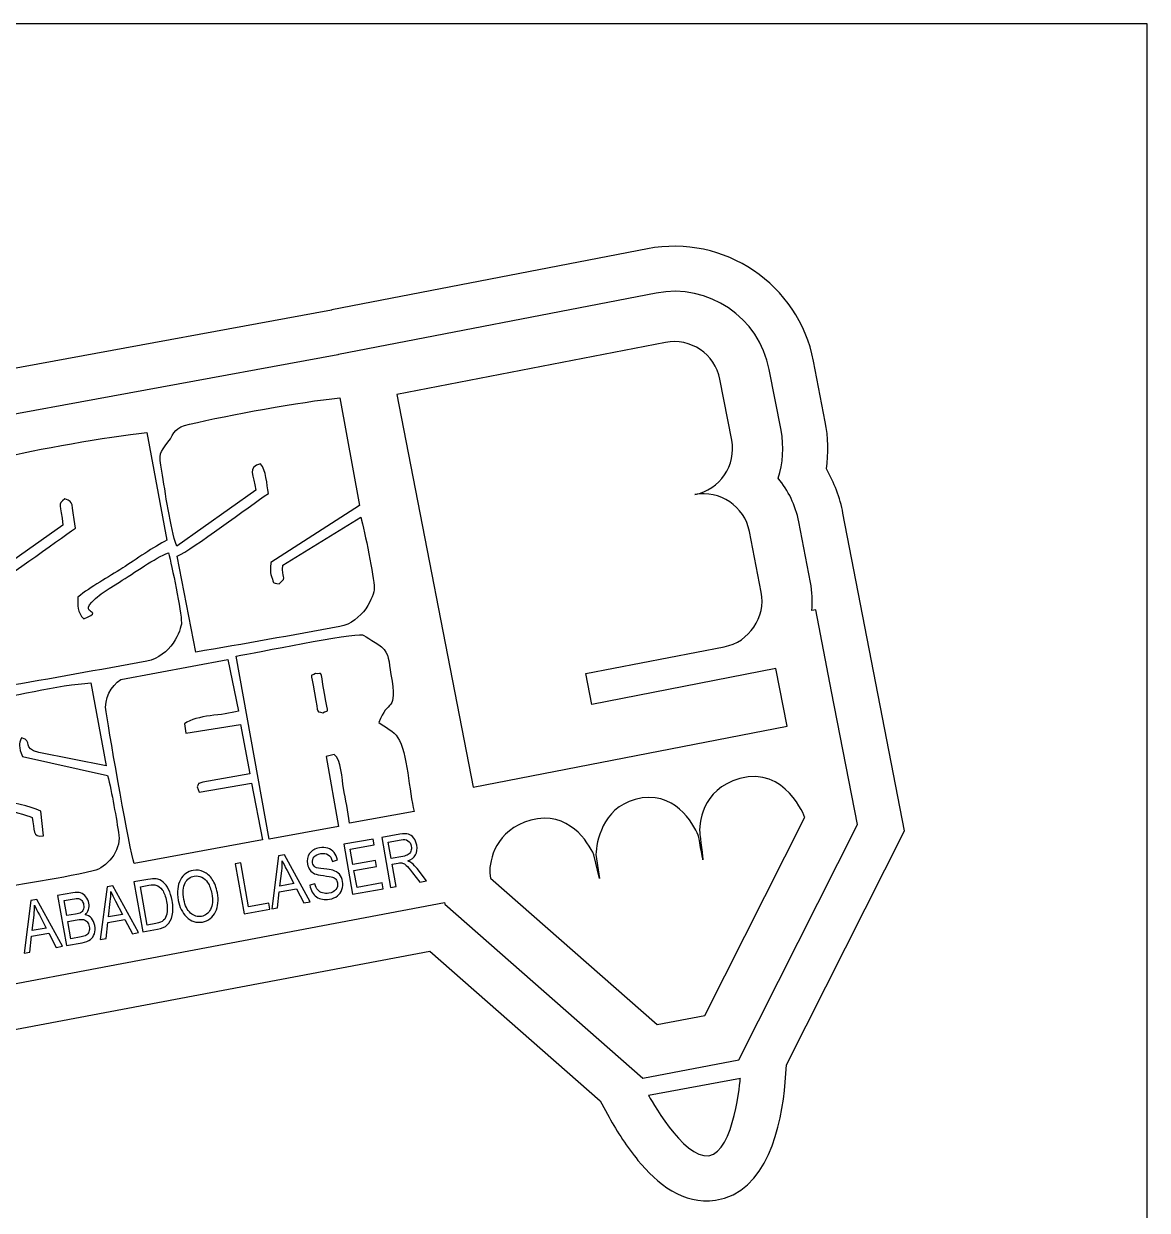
# Model space of a CAD drawing. Header units: centimetres. Extents: x -25 to 25, y -32.5 to 32.5.
# Drawn here: x 19.91 to 25, y 27.13 to 32.5 of the extents above; entities that cross this region are included whole.
import ezdxf

# ---------------------------------------------------------------- set-up
doc = ezdxf.new("R2010")
doc.units = ezdxf.units.CM
doc.header["$MEASUREMENT"] = 0
doc.layers.add('Capa 1', color=7, linetype='Continuous')

msp = doc.modelspace()

# ---------------------------------------------------------------- linework, layer by layer
at = {"layer": 'Capa 1', "color": 254}
msp.add_lwpolyline([(-25, -32.5), (25, -32.5), (25, 32.5), (-25, 32.5), (-25, -32.5)], close=True, dxfattribs=at)
at = {"layer": 'Capa 1', "color": 91}
msp.add_open_spline([(23.3666, 27.78563), (23.3666, 27.78563), (23.36028, 27.70825), (23.36028, 27.70825), (23.36028, 27.70825), (23.34414, 27.51054), (23.27817, 27.20733), (23.04373, 27.17285), (23.04373, 27.17285), (22.89892, 27.15155), (22.77905, 27.24883), (22.69339, 27.35357), (22.69339, 27.35357), (22.64534, 27.41232), (22.59877, 27.48215), (22.56238, 27.54914), (22.56238, 27.54914), (22.56238, 27.54914), (22.52253, 27.62245), (22.52253, 27.62245), (22.52253, 27.62245), (22.52253, 27.62245), (21.75055, 28.30142), (21.75055, 28.30142), (21.75055, 28.30142), (21.75055, 28.30142), (18.23803, 27.63774), (18.23803, 27.63774), (18.23803, 27.63774), (18.23803, 27.63774), (18.18623, 27.65603), (18.18623, 27.65603), (18.18623, 27.65603), (18.17405, 27.66033), (18.16205, 27.66515), (18.15028, 27.67047), (18.15028, 27.67047), (18.0798, 27.70233), (18.01987, 27.75123), (17.97266, 27.81226), (17.97266, 27.81226), (17.97266, 27.81226), (17.94266, 27.85104), (17.94266, 27.85104), (17.94266, 27.85104), (17.94266, 27.85104), (17.44328, 30.49425), (17.44328, 30.49425), (17.44328, 30.49425), (17.44328, 30.49425), (18.59508, 30.70585), (18.59508, 30.70585), (18.59508, 30.70585), (18.59508, 30.70585), (18.62046, 30.70035), (18.62046, 30.70035), (18.62046, 30.70035), (18.62046, 30.70035), (18.64348, 30.71474), (18.64348, 30.71474), (18.64348, 30.71474), (18.64348, 30.71474), (21.30492, 31.20368), (21.30492, 31.20368), (21.30492, 31.20368), (21.30492, 31.20368), (21.30744, 31.20393), (21.30744, 31.20393), (21.30744, 31.20393), (21.30744, 31.20393), (22.73622, 31.48072), (22.73622, 31.48072), (22.73622, 31.48072), (23.0834, 31.54797), (23.42105, 31.3199), (23.48831, 30.97273), (23.48831, 30.97273), (23.48831, 30.97273), (23.54155, 30.69795), (23.54155, 30.69795), (23.54155, 30.69795), (23.55526, 30.6272), (23.55692, 30.55492), (23.54664, 30.48412), (23.54664, 30.48412), (23.58262, 30.42228), (23.60805, 30.35468), (23.62179, 30.2838), (23.62179, 30.2838), (23.62179, 30.2838), (23.90047, 28.84528), (23.90047, 28.84528), (23.90047, 28.84528), (23.90047, 28.84528), (23.3666, 27.78563), (23.3666, 27.78563)], degree=3, knots=[0, 0, 0, 0, 0.04, 0.04, 0.04, 0.04, 0.08, 0.08, 0.08, 0.08, 0.12, 0.12, 0.12, 0.12, 0.16, 0.16, 0.16, 0.16, 0.2, 0.2, 0.2, 0.2, 0.24, 0.24, 0.24, 0.24, 0.28, 0.28, 0.28, 0.28, 0.32, 0.32, 0.32, 0.32, 0.36, 0.36, 0.36, 0.36, 0.4, 0.4, 0.4, 0.4, 0.44, 0.44, 0.44, 0.44, 0.48, 0.48, 0.48, 0.48, 0.52, 0.52, 0.52, 0.52, 0.56, 0.56, 0.56, 0.56, 0.6, 0.6, 0.6, 0.6, 0.64, 0.64, 0.64, 0.64, 0.68, 0.68, 0.68, 0.68, 0.72, 0.72, 0.72, 0.72, 0.76, 0.76, 0.76, 0.76, 0.8, 0.8, 0.8, 0.8, 0.84, 0.84, 0.84, 0.84, 0.88, 0.88, 0.88, 0.88, 0.92, 0.92, 0.92, 0.92, 1, 1, 1, 1], dxfattribs=at)
at = {"layer": 'Capa 1', "color": 108}
for points, knots in [([(21.81724, 28.52165), (21.81724, 28.52165), (18.25415, 27.84841), (18.25415, 27.84841), (18.25415, 27.84841), (18.24746, 27.85077), (18.24085, 27.85342), (18.23431, 27.85638), (18.23431, 27.85638), (18.19402, 27.87459), (18.16066, 27.90268), (18.13403, 27.93709), (18.13403, 27.93709), (18.13403, 27.93709), (17.68182, 30.33064), (17.68182, 30.33064), (17.68182, 30.33064), (17.68182, 30.33064), (18.59177, 30.49781), (18.59177, 30.49781), (18.59177, 30.49781), (18.61552, 30.49267), (18.63911, 30.48331), (18.66201, 30.47151), (18.66201, 30.47151), (18.67881, 30.49058), (18.69732, 30.50781), (18.71861, 30.52111), (18.71861, 30.52111), (18.71861, 30.52111), (21.33327, 31.00146), (21.33327, 31.00146), (21.33327, 31.00146), (21.33327, 31.00146), (21.33678, 31.0018), (21.33678, 31.0018), (21.33678, 31.0018), (21.33678, 31.0018), (22.77502, 31.28042), (22.77502, 31.28042), (22.77502, 31.28042), (23.01181, 31.32629), (23.24216, 31.17072), (23.28802, 30.93392), (23.28802, 30.93392), (23.28802, 30.93392), (23.34126, 30.65915), (23.34126, 30.65915), (23.34126, 30.65915), (23.35579, 30.58414), (23.35011, 30.50979), (23.32804, 30.44174), (23.32804, 30.44174), (23.37393, 30.38685), (23.40696, 30.32), (23.42149, 30.24499), (23.42149, 30.24499), (23.42149, 30.24499), (23.47473, 29.97021), (23.47473, 29.97021), (23.47473, 29.97021), (23.48304, 29.92729), (23.48473, 29.88458), (23.48053, 29.84314), (23.48053, 29.84314), (23.48053, 29.84314), (23.49866, 29.84665), (23.49866, 29.84665), (23.49866, 29.84665), (23.49866, 29.84665), (23.57036, 29.47657), (23.57036, 29.47657), (23.57036, 29.47657), (23.57036, 29.47657), (23.68693, 28.87487), (23.68693, 28.87487), (23.68693, 28.87487), (23.68693, 28.87487), (23.15005, 27.80926), (23.15005, 27.80926), (23.15005, 27.80926), (23.15005, 27.80926), (22.7149, 27.72496), (22.7149, 27.72496), (22.7149, 27.72496), (22.7149, 27.72496), (21.81892, 28.51299), (21.81892, 28.51299), (21.81892, 28.51299), (21.81892, 28.51299), (21.81724, 28.52165), (21.81724, 28.52165)], [0, 0, 0, 0, 0.0416667, 0.0416667, 0.0416667, 0.0416667, 0.0833333, 0.0833333, 0.0833333, 0.0833333, 0.125, 0.125, 0.125, 0.125, 0.1666667, 0.1666667, 0.1666667, 0.1666667, 0.2083333, 0.2083333, 0.2083333, 0.2083333, 0.25, 0.25, 0.25, 0.25, 0.2916667, 0.2916667, 0.2916667, 0.2916667, 0.3333333, 0.3333333, 0.3333333, 0.3333333, 0.375, 0.375, 0.375, 0.375, 0.4166667, 0.4166667, 0.4166667, 0.4166667, 0.4583333, 0.4583333, 0.4583333, 0.4583333, 0.5, 0.5, 0.5, 0.5, 0.5416667, 0.5416667, 0.5416667, 0.5416667, 0.5833333, 0.5833333, 0.5833333, 0.5833333, 0.625, 0.625, 0.625, 0.625, 0.6666667, 0.6666667, 0.6666667, 0.6666667, 0.7083333, 0.7083333, 0.7083333, 0.7083333, 0.75, 0.75, 0.75, 0.75, 0.7916667, 0.7916667, 0.7916667, 0.7916667, 0.8333333, 0.8333333, 0.8333333, 0.8333333, 0.875, 0.875, 0.875, 0.875, 0.9166667, 0.9166667, 0.9166667, 0.9166667, 1, 1, 1, 1]), ([(21.60177, 30.82141), (21.60177, 30.82141), (22.81735, 31.0569), (22.81735, 31.0569), (22.81735, 31.0569), (22.93125, 31.07896), (23.04249, 31.00383), (23.06455, 30.88994), (23.06455, 30.88994), (23.06455, 30.88994), (23.11778, 30.61516), (23.11778, 30.61516), (23.11778, 30.61516), (23.13984, 30.50126), (23.06471, 30.39003), (22.95082, 30.36796), (22.95082, 30.36796), (23.06471, 30.39003), (23.17595, 30.3149), (23.19801, 30.201), (23.19801, 30.201), (23.19801, 30.201), (23.25125, 29.92622), (23.25125, 29.92622), (23.25125, 29.92622), (23.27331, 29.81233), (23.19818, 29.70109), (23.08429, 29.67903), (23.08429, 29.67903), (23.08429, 29.67903), (22.45675, 29.55746), (22.45675, 29.55746), (22.45675, 29.55746), (22.45675, 29.55746), (22.48371, 29.4183), (22.48371, 29.4183), (22.48371, 29.4183), (22.48371, 29.4183), (23.31832, 29.57999), (23.31832, 29.57999), (23.31832, 29.57999), (23.31832, 29.57999), (23.36893, 29.31875), (23.36893, 29.31875), (23.36893, 29.31875), (23.36893, 29.31875), (21.94627, 29.04314), (21.94627, 29.04314), (21.94627, 29.04314), (21.94627, 29.04314), (21.60177, 30.82141), (21.60177, 30.82141)], [0, 0, 0, 0, 0.0714286, 0.0714286, 0.0714286, 0.0714286, 0.1428571, 0.1428571, 0.1428571, 0.1428571, 0.2142857, 0.2142857, 0.2142857, 0.2142857, 0.2857143, 0.2857143, 0.2857143, 0.2857143, 0.3571429, 0.3571429, 0.3571429, 0.3571429, 0.4285714, 0.4285714, 0.4285714, 0.4285714, 0.5, 0.5, 0.5, 0.5, 0.5714286, 0.5714286, 0.5714286, 0.5714286, 0.6428571, 0.6428571, 0.6428571, 0.6428571, 0.7142857, 0.7142857, 0.7142857, 0.7142857, 0.7857143, 0.7857143, 0.7857143, 0.7857143, 0.8571429, 0.8571429, 0.8571429, 0.8571429, 1, 1, 1, 1]), ([(20.96298, 30.38781), (20.95339, 30.45463), (20.92195, 30.49453), (20.98388, 30.5075), (20.98388, 30.5075), (21.01021, 30.4796), (21.01149, 30.41376), (21.01916, 30.37258), (21.01916, 30.37258), (20.93213, 30.31551), (20.67744, 30.12169), (20.60576, 30.08865), (20.60576, 30.08865), (20.60576, 30.08865), (20.69002, 29.65466), (20.69002, 29.65466), (20.69002, 29.65466), (20.90707, 29.69155), (21.1259, 29.73078), (21.34244, 29.77049), (21.34244, 29.77049), (21.44736, 29.78973), (21.49888, 29.90906), (21.49856, 29.94447), (21.49856, 29.94447), (21.49808, 29.99689), (21.45528, 30.20104), (21.43801, 30.26522), (21.43801, 30.26522), (21.43801, 30.26522), (21.08514, 30.04853), (21.08514, 30.04853), (21.08514, 30.04853), (21.07512, 29.98639), (21.10939, 30.00095), (21.06883, 29.96371), (21.06883, 29.96371), (21.03275, 29.97189), (21.0476, 29.95931), (21.03357, 29.99784), (21.03357, 29.99784), (21.02548, 30.02006), (21.02928, 30.04018), (21.03009, 30.06057), (21.03009, 30.06057), (21.03009, 30.06057), (21.43234, 30.31887), (21.43234, 30.31887), (21.43234, 30.31887), (21.43234, 30.31887), (21.34264, 30.80568), (21.34264, 30.80568), (21.34264, 30.80568), (21.16355, 30.78833), (20.84104, 30.72824), (20.66252, 30.68724), (20.66252, 30.68724), (20.59282, 30.67123), (20.59786, 30.65166), (20.56423, 30.60472), (20.56423, 30.60472), (20.5279, 30.554), (20.52113, 30.5587), (20.53635, 30.47384), (20.53635, 30.47384), (20.55292, 30.38141), (20.57381, 30.21826), (20.60418, 30.13427), (20.60418, 30.13427), (20.60418, 30.13427), (20.96298, 30.38781), (20.96298, 30.38781)], [0, 0, 0, 0, 0.0526316, 0.0526316, 0.0526316, 0.0526316, 0.1052632, 0.1052632, 0.1052632, 0.1052632, 0.1578947, 0.1578947, 0.1578947, 0.1578947, 0.2105263, 0.2105263, 0.2105263, 0.2105263, 0.2631579, 0.2631579, 0.2631579, 0.2631579, 0.3157895, 0.3157895, 0.3157895, 0.3157895, 0.3684211, 0.3684211, 0.3684211, 0.3684211, 0.4210526, 0.4210526, 0.4210526, 0.4210526, 0.4736842, 0.4736842, 0.4736842, 0.4736842, 0.5263158, 0.5263158, 0.5263158, 0.5263158, 0.5789474, 0.5789474, 0.5789474, 0.5789474, 0.6315789, 0.6315789, 0.6315789, 0.6315789, 0.6842105, 0.6842105, 0.6842105, 0.6842105, 0.7368421, 0.7368421, 0.7368421, 0.7368421, 0.7894737, 0.7894737, 0.7894737, 0.7894737, 0.8421053, 0.8421053, 0.8421053, 0.8421053, 0.8947368, 0.8947368, 0.8947368, 0.8947368, 1, 1, 1, 1]), ([(20.08822, 30.22993), (20.07974, 30.32669), (20.06114, 30.32215), (20.09806, 30.34831), (20.09806, 30.34831), (20.14204, 30.33081), (20.12324, 30.33754), (20.14595, 30.21567), (20.14595, 30.21567), (20.05834, 30.1588), (19.80667, 29.96763), (19.7328, 29.93163), (19.7328, 29.93163), (19.7328, 29.93163), (19.81661, 29.4983), (19.81661, 29.4983), (19.81661, 29.4983), (20.03307, 29.53361), (20.25275, 29.5744), (20.46867, 29.61388), (20.46867, 29.61388), (20.57712, 29.6337), (20.62583, 29.75441), (20.6256, 29.78791), (20.6256, 29.78791), (20.62525, 29.8383), (20.58188, 30.04729), (20.5676, 30.10406), (20.5676, 30.10406), (20.50383, 30.08171), (20.41235, 30.01312), (20.34479, 29.97194), (20.34479, 29.97194), (20.06369, 29.80059), (20.31332, 29.86162), (20.18297, 29.80472), (20.18297, 29.80472), (20.15333, 29.83491), (20.15545, 29.86658), (20.15679, 29.90403), (20.15679, 29.90403), (20.21545, 29.95123), (20.29398, 29.99329), (20.35946, 30.03581), (20.35946, 30.03581), (20.41783, 30.07372), (20.50142, 30.13184), (20.55959, 30.16175), (20.55959, 30.16175), (20.55959, 30.16175), (20.46926, 30.64948), (20.46926, 30.64948), (20.46926, 30.64948), (20.28352, 30.62922), (19.97201, 30.57316), (19.78877, 30.53061), (19.78877, 30.53061), (19.71989, 30.51462), (19.72429, 30.49421), (19.69099, 30.44774), (19.69099, 30.44774), (19.6547, 30.39712), (19.64807, 30.40194), (19.66327, 30.31735), (19.66327, 30.31735), (19.6802, 30.22311), (19.70037, 30.06456), (19.731, 29.97775), (19.731, 29.97775), (19.731, 29.97775), (20.08822, 30.22993), (20.08822, 30.22993)], [0, 0, 0, 0, 0.0526316, 0.0526316, 0.0526316, 0.0526316, 0.1052632, 0.1052632, 0.1052632, 0.1052632, 0.1578947, 0.1578947, 0.1578947, 0.1578947, 0.2105263, 0.2105263, 0.2105263, 0.2105263, 0.2631579, 0.2631579, 0.2631579, 0.2631579, 0.3157895, 0.3157895, 0.3157895, 0.3157895, 0.3684211, 0.3684211, 0.3684211, 0.3684211, 0.4210526, 0.4210526, 0.4210526, 0.4210526, 0.4736842, 0.4736842, 0.4736842, 0.4736842, 0.5263158, 0.5263158, 0.5263158, 0.5263158, 0.5789474, 0.5789474, 0.5789474, 0.5789474, 0.6315789, 0.6315789, 0.6315789, 0.6315789, 0.6842105, 0.6842105, 0.6842105, 0.6842105, 0.7368421, 0.7368421, 0.7368421, 0.7368421, 0.7894737, 0.7894737, 0.7894737, 0.7894737, 0.8421053, 0.8421053, 0.8421053, 0.8421053, 0.8947368, 0.8947368, 0.8947368, 0.8947368, 1, 1, 1, 1]), ([(21.31668, 29.19086), (21.3497, 29.17283), (21.35285, 29.07558), (21.35939, 29.03906), (21.35939, 29.03906), (21.36881, 28.98649), (21.38031, 28.93383), (21.38601, 28.88079), (21.38601, 28.88079), (21.38601, 28.88079), (21.6798, 28.93346), (21.6798, 28.93346), (21.6798, 28.93346), (21.65677, 29.01962), (21.64866, 29.20301), (21.60594, 29.2673), (21.60594, 29.2673), (21.58797, 29.29853), (21.54716, 29.31359), (21.51886, 29.33636), (21.51886, 29.33636), (21.55871, 29.44448), (21.60612, 29.37754), (21.57438, 29.55301), (21.57438, 29.55301), (21.56361, 29.61248), (21.56803, 29.6491), (21.53119, 29.67865), (21.53119, 29.67865), (21.52095, 29.68688), (21.45559, 29.73017), (21.4452, 29.73247), (21.4452, 29.73247), (21.40107, 29.74223), (20.96045, 29.65134), (20.87407, 29.63686), (20.87407, 29.63686), (20.87407, 29.63686), (21.02213, 28.80717), (21.02213, 28.80717), (21.02213, 28.80717), (21.02213, 28.80717), (21.3368, 28.86581), (21.3368, 28.86581), (21.3368, 28.86581), (21.3368, 28.86581), (21.28137, 29.18214), (21.28137, 29.18214), (21.28137, 29.18214), (21.28137, 29.18214), (21.31668, 29.19086), (21.31668, 29.19086)], [0, 0, 0, 0, 0.0714286, 0.0714286, 0.0714286, 0.0714286, 0.1428571, 0.1428571, 0.1428571, 0.1428571, 0.2142857, 0.2142857, 0.2142857, 0.2142857, 0.2857143, 0.2857143, 0.2857143, 0.2857143, 0.3571429, 0.3571429, 0.3571429, 0.3571429, 0.4285714, 0.4285714, 0.4285714, 0.4285714, 0.5, 0.5, 0.5, 0.5, 0.5714286, 0.5714286, 0.5714286, 0.5714286, 0.6428571, 0.6428571, 0.6428571, 0.6428571, 0.7142857, 0.7142857, 0.7142857, 0.7142857, 0.7857143, 0.7857143, 0.7857143, 0.7857143, 0.8571429, 0.8571429, 0.8571429, 0.8571429, 1, 1, 1, 1]), ([(20.69617, 29.04449), (20.70788, 29.06576), (20.69548, 29.0559), (20.72183, 29.06615), (20.72183, 29.06615), (20.72183, 29.06615), (20.93531, 29.10397), (20.93531, 29.10397), (20.93531, 29.10397), (20.93531, 29.10397), (20.89273, 29.32726), (20.89273, 29.32726), (20.89273, 29.32726), (20.89273, 29.32726), (20.64566, 29.28846), (20.64566, 29.28846), (20.64566, 29.28846), (20.64566, 29.28846), (20.6392, 29.32954), (20.6392, 29.32954), (20.6392, 29.32954), (20.69663, 29.37334), (20.81118, 29.36483), (20.88387, 29.38793), (20.88387, 29.38793), (20.88387, 29.38793), (20.83639, 29.62155), (20.83639, 29.62155), (20.83639, 29.62155), (20.83639, 29.62155), (20.35161, 29.53028), (20.35161, 29.53028), (20.35161, 29.53028), (20.30536, 29.50339), (20.27448, 29.44157), (20.28399, 29.38458), (20.28399, 29.38458), (20.30528, 29.25692), (20.38956, 28.75951), (20.41135, 28.69793), (20.41135, 28.69793), (20.41135, 28.69793), (20.9924, 28.80424), (20.9924, 28.80424), (20.9924, 28.80424), (20.9924, 28.80424), (20.94248, 29.06198), (20.94248, 29.06198), (20.94248, 29.06198), (20.94248, 29.06198), (20.70544, 29.02093), (20.70544, 29.02093), (20.70544, 29.02093), (20.70544, 29.02093), (20.69617, 29.04449), (20.69617, 29.04449)], [0, 0, 0, 0, 0.0666667, 0.0666667, 0.0666667, 0.0666667, 0.1333333, 0.1333333, 0.1333333, 0.1333333, 0.2, 0.2, 0.2, 0.2, 0.2666667, 0.2666667, 0.2666667, 0.2666667, 0.3333333, 0.3333333, 0.3333333, 0.3333333, 0.4, 0.4, 0.4, 0.4, 0.4666667, 0.4666667, 0.4666667, 0.4666667, 0.5333333, 0.5333333, 0.5333333, 0.5333333, 0.6, 0.6, 0.6, 0.6, 0.6666667, 0.6666667, 0.6666667, 0.6666667, 0.7333333, 0.7333333, 0.7333333, 0.7333333, 0.8, 0.8, 0.8, 0.8, 0.8666667, 0.8666667, 0.8666667, 0.8666667, 1, 1, 1, 1]), ([(21.26525, 29.38022), (21.23576, 29.39149), (21.24815, 29.36076), (21.228, 29.47029), (21.228, 29.47029), (21.20765, 29.58091), (21.21041, 29.53894), (21.23338, 29.55802), (21.23338, 29.55802), (21.26721, 29.54874), (21.25047, 29.59357), (21.27358, 29.46807), (21.27358, 29.46807), (21.2941, 29.35658), (21.28991, 29.3985), (21.26525, 29.38022)], [0, 0, 0, 0, 0.2, 0.2, 0.2, 0.2, 0.4, 0.4, 0.4, 0.4, 0.6, 0.6, 0.6, 0.6, 1, 1, 1, 1]), ([(19.90497, 29.18145), (19.88981, 29.22697), (19.88599, 29.23748), (19.90058, 29.26689), (19.90058, 29.26689), (19.95789, 29.25273), (19.89943, 29.21917), (19.98007, 29.20065), (19.98007, 29.20065), (19.98007, 29.20065), (20.28449, 29.14045), (20.28449, 29.14045), (20.28449, 29.14045), (20.28449, 29.14045), (20.21568, 29.51539), (20.21568, 29.51539), (20.21568, 29.51539), (20.07079, 29.50719), (19.84861, 29.45111), (19.69616, 29.42566), (19.69616, 29.42566), (19.63624, 29.41566), (19.62416, 29.41786), (19.59649, 29.37907), (19.59649, 29.37907), (19.58447, 29.36221), (19.549, 29.31617), (19.54578, 29.29966), (19.54578, 29.29966), (19.53895, 29.26457), (19.57685, 29.08278), (19.59029, 29.04235), (19.59029, 29.04235), (19.68941, 28.99387), (19.88274, 28.98219), (19.98887, 28.93482), (19.98887, 28.93482), (19.98887, 28.93482), (20.00085, 28.82282), (20.00085, 28.82282), (20.00085, 28.82282), (19.94744, 28.81275), (19.96242, 28.84989), (19.94929, 28.90593), (19.94929, 28.90593), (19.90977, 28.92456), (19.63913, 28.9946), (19.59439, 28.99743), (19.59439, 28.99743), (19.59439, 28.99743), (19.67156, 28.56526), (19.67156, 28.56526), (19.67156, 28.56526), (19.84821, 28.59723), (20.05533, 28.62368), (20.22647, 28.66403), (20.22647, 28.66403), (20.28708, 28.67832), (20.35169, 28.75588), (20.34198, 28.82481), (20.34198, 28.82481), (20.33119, 28.90147), (20.31045, 29.02092), (20.29118, 29.09591), (20.29118, 29.09591), (20.29118, 29.09591), (19.90497, 29.18145), (19.90497, 29.18145)], [0, 0, 0, 0, 0.0555556, 0.0555556, 0.0555556, 0.0555556, 0.1111111, 0.1111111, 0.1111111, 0.1111111, 0.1666667, 0.1666667, 0.1666667, 0.1666667, 0.2222222, 0.2222222, 0.2222222, 0.2222222, 0.2777778, 0.2777778, 0.2777778, 0.2777778, 0.3333333, 0.3333333, 0.3333333, 0.3333333, 0.3888889, 0.3888889, 0.3888889, 0.3888889, 0.4444444, 0.4444444, 0.4444444, 0.4444444, 0.5, 0.5, 0.5, 0.5, 0.5555556, 0.5555556, 0.5555556, 0.5555556, 0.6111111, 0.6111111, 0.6111111, 0.6111111, 0.6666667, 0.6666667, 0.6666667, 0.6666667, 0.7222222, 0.7222222, 0.7222222, 0.7222222, 0.7777778, 0.7777778, 0.7777778, 0.7777778, 0.8333333, 0.8333333, 0.8333333, 0.8333333, 0.8888889, 0.8888889, 0.8888889, 0.8888889, 1, 1, 1, 1]), ([(22.02171, 28.65374), (22.02171, 28.65374), (22.02172, 28.65375), (22.02172, 28.65375), (22.02172, 28.65375), (22.02036, 28.71395), (22.04878, 28.84937), (22.20742, 28.89345), (22.20742, 28.89345), (22.37929, 28.94122), (22.46788, 28.79176), (22.4938, 28.7375), (22.4938, 28.7375), (22.4938, 28.7375), (22.51927, 28.62896), (22.51927, 28.62896), (22.51927, 28.62896), (22.51927, 28.62896), (22.50273, 28.73908), (22.50273, 28.73908), (22.50273, 28.73908), (22.50611, 28.79426), (22.52851, 28.94476), (22.68074, 28.98761), (22.68074, 28.98761), (22.85733, 29.03732), (22.94409, 28.8748), (22.96663, 28.82607), (22.96663, 28.82607), (22.96661, 28.82616), (22.98706, 28.71585), (22.98776, 28.71386), (22.98776, 28.71386), (22.9878, 28.71376), (22.97384, 28.82672), (22.97383, 28.82681), (22.97383, 28.82681), (22.96706, 28.87508), (22.98001, 29.0334), (23.15407, 29.08177), (23.15407, 29.08177), (23.36278, 29.13977), (23.44871, 28.90691), (23.44871, 28.90691), (23.44871, 28.90691), (23.44871, 28.90691), (22.99679, 28.00989), (22.99679, 28.00989), (22.99679, 28.00989), (22.99679, 28.00989), (22.78027, 27.96795), (22.78027, 27.96795), (22.78027, 27.96795), (22.78027, 27.96795), (22.02605, 28.6313), (22.02605, 28.6313), (22.02605, 28.6313), (22.02605, 28.6313), (22.02171, 28.65374), (22.02171, 28.65374)], [0, 0, 0, 0, 0.0625, 0.0625, 0.0625, 0.0625, 0.125, 0.125, 0.125, 0.125, 0.1875, 0.1875, 0.1875, 0.1875, 0.25, 0.25, 0.25, 0.25, 0.3125, 0.3125, 0.3125, 0.3125, 0.375, 0.375, 0.375, 0.375, 0.4375, 0.4375, 0.4375, 0.4375, 0.5, 0.5, 0.5, 0.5, 0.5625, 0.5625, 0.5625, 0.5625, 0.625, 0.625, 0.625, 0.625, 0.6875, 0.6875, 0.6875, 0.6875, 0.75, 0.75, 0.75, 0.75, 0.8125, 0.8125, 0.8125, 0.8125, 0.875, 0.875, 0.875, 0.875, 1, 1, 1, 1]), ([(21.40098, 28.55844), (21.40098, 28.55844), (21.36047, 28.78445), (21.36047, 28.78445), (21.36047, 28.78445), (21.36047, 28.78445), (21.49431, 28.80844), (21.49431, 28.80844), (21.49431, 28.80844), (21.49431, 28.80844), (21.49907, 28.78192), (21.49907, 28.78192), (21.49907, 28.78192), (21.49907, 28.78192), (21.38985, 28.76235), (21.38985, 28.76235), (21.38985, 28.76235), (21.38985, 28.76235), (21.40229, 28.6929), (21.40229, 28.6929), (21.40229, 28.6929), (21.40229, 28.6929), (21.50488, 28.71129), (21.50488, 28.71129), (21.50488, 28.71129), (21.50488, 28.71129), (21.50963, 28.68477), (21.50963, 28.68477), (21.50963, 28.68477), (21.50963, 28.68477), (21.40704, 28.66638), (21.40704, 28.66638), (21.40704, 28.66638), (21.40704, 28.66638), (21.42086, 28.58936), (21.42086, 28.58936), (21.42086, 28.58936), (21.42086, 28.58936), (21.53449, 28.60973), (21.53449, 28.60973), (21.53449, 28.60973), (21.53449, 28.60973), (21.53924, 28.58322), (21.53924, 28.58322), (21.53924, 28.58322), (21.53924, 28.58322), (21.40098, 28.55844), (21.40098, 28.55844)], [0, 0, 0, 0, 0.0769231, 0.0769231, 0.0769231, 0.0769231, 0.1538462, 0.1538462, 0.1538462, 0.1538462, 0.2307692, 0.2307692, 0.2307692, 0.2307692, 0.3076923, 0.3076923, 0.3076923, 0.3076923, 0.3846154, 0.3846154, 0.3846154, 0.3846154, 0.4615385, 0.4615385, 0.4615385, 0.4615385, 0.5384615, 0.5384615, 0.5384615, 0.5384615, 0.6153846, 0.6153846, 0.6153846, 0.6153846, 0.6923077, 0.6923077, 0.6923077, 0.6923077, 0.7692308, 0.7692308, 0.7692308, 0.7692308, 0.8461538, 0.8461538, 0.8461538, 0.8461538, 1, 1, 1, 1]), ([(21.57297, 28.58926), (21.57297, 28.58926), (21.53245, 28.81527), (21.53245, 28.81527), (21.53245, 28.81527), (21.53245, 28.81527), (21.61458, 28.82999), (21.61458, 28.82999), (21.61458, 28.82999), (21.63173, 28.83307), (21.64473, 28.83323), (21.65369, 28.83049), (21.65369, 28.83049), (21.6626, 28.82774), (21.67055, 28.82189), (21.67756, 28.81305), (21.67756, 28.81305), (21.68453, 28.80414), (21.6892, 28.7932), (21.69153, 28.78026), (21.69153, 28.78026), (21.69459, 28.76316), (21.69266, 28.74853), (21.68566, 28.73636), (21.68566, 28.73636), (21.67866, 28.72419), (21.66693, 28.71514), (21.6505, 28.70921), (21.6505, 28.70921), (21.65813, 28.70634), (21.66414, 28.70318), (21.66852, 28.69962), (21.66852, 28.69962), (21.67732, 28.69229), (21.68547, 28.68382), (21.69288, 28.67423), (21.69288, 28.67423), (21.69288, 28.67423), (21.73616, 28.61851), (21.73616, 28.61851), (21.73616, 28.61851), (21.73616, 28.61851), (21.70538, 28.613), (21.70538, 28.613), (21.70538, 28.613), (21.70538, 28.613), (21.67219, 28.65548), (21.67219, 28.65548), (21.67219, 28.65548), (21.65933, 28.67207), (21.64989, 28.6832), (21.64386, 28.68874), (21.64386, 28.68874), (21.63787, 28.69429), (21.63241, 28.69777), (21.62744, 28.69916), (21.62744, 28.69916), (21.62251, 28.70061), (21.61594, 28.70057), (21.60779, 28.69911), (21.60779, 28.69911), (21.60779, 28.69911), (21.5796, 28.69405), (21.5796, 28.69405), (21.5796, 28.69405), (21.5796, 28.69405), (21.59759, 28.59367), (21.59759, 28.59367), (21.59759, 28.59367), (21.59759, 28.59367), (21.57297, 28.58926), (21.57297, 28.58926)], [0, 0, 0, 0, 0.0526316, 0.0526316, 0.0526316, 0.0526316, 0.1052632, 0.1052632, 0.1052632, 0.1052632, 0.1578947, 0.1578947, 0.1578947, 0.1578947, 0.2105263, 0.2105263, 0.2105263, 0.2105263, 0.2631579, 0.2631579, 0.2631579, 0.2631579, 0.3157895, 0.3157895, 0.3157895, 0.3157895, 0.3684211, 0.3684211, 0.3684211, 0.3684211, 0.4210526, 0.4210526, 0.4210526, 0.4210526, 0.4736842, 0.4736842, 0.4736842, 0.4736842, 0.5263158, 0.5263158, 0.5263158, 0.5263158, 0.5789474, 0.5789474, 0.5789474, 0.5789474, 0.6315789, 0.6315789, 0.6315789, 0.6315789, 0.6842105, 0.6842105, 0.6842105, 0.6842105, 0.7368421, 0.7368421, 0.7368421, 0.7368421, 0.7894737, 0.7894737, 0.7894737, 0.7894737, 0.8421053, 0.8421053, 0.8421053, 0.8421053, 0.8947368, 0.8947368, 0.8947368, 0.8947368, 1, 1, 1, 1]), ([(21.57495, 28.71994), (21.57495, 28.71994), (21.62756, 28.72937), (21.62756, 28.72937), (21.62756, 28.72937), (21.63909, 28.73143), (21.64752, 28.73435), (21.65302, 28.73822), (21.65302, 28.73822), (21.65846, 28.74207), (21.66236, 28.74728), (21.66483, 28.75386), (21.66483, 28.75386), (21.66722, 28.76048), (21.66771, 28.76773), (21.66629, 28.77562), (21.66629, 28.77562), (21.66425, 28.78704), (21.65933, 28.79544), (21.65147, 28.80077), (21.65147, 28.80077), (21.64362, 28.80609), (21.63314, 28.80758), (21.61999, 28.80523), (21.61999, 28.80523), (21.61999, 28.80523), (21.56154, 28.79475), (21.56154, 28.79475), (21.56154, 28.79475), (21.56154, 28.79475), (21.57495, 28.71994), (21.57495, 28.71994)], [0, 0, 0, 0, 0.1111111, 0.1111111, 0.1111111, 0.1111111, 0.2222222, 0.2222222, 0.2222222, 0.2222222, 0.3333333, 0.3333333, 0.3333333, 0.3333333, 0.4444444, 0.4444444, 0.4444444, 0.4444444, 0.5555556, 0.5555556, 0.5555556, 0.5555556, 0.6666667, 0.6666667, 0.6666667, 0.6666667, 0.7777778, 0.7777778, 0.7777778, 0.7777778, 1, 1, 1, 1]), ([(21.20647, 28.59883), (21.20647, 28.59883), (21.22942, 28.60522), (21.22942, 28.60522), (21.22942, 28.60522), (21.23286, 28.59303), (21.23739, 28.58385), (21.243, 28.57768), (21.243, 28.57768), (21.24861, 28.57152), (21.25582, 28.56706), (21.26467, 28.5643), (21.26467, 28.5643), (21.27352, 28.56155), (21.28306, 28.56108), (21.29316, 28.56289), (21.29316, 28.56289), (21.30774, 28.5655), (21.3184, 28.57111), (21.32518, 28.57966), (21.32518, 28.57966), (21.33194, 28.58825), (21.33428, 28.59823), (21.33225, 28.60959), (21.33225, 28.60959), (21.33105, 28.61627), (21.32854, 28.6218), (21.3247, 28.62627), (21.3247, 28.62627), (21.32092, 28.6307), (21.31576, 28.63401), (21.30926, 28.63609), (21.30926, 28.63609), (21.30279, 28.63825), (21.2892, 28.64043), (21.26855, 28.64264), (21.26855, 28.64264), (21.25015, 28.64467), (21.23681, 28.64766), (21.22846, 28.65153), (21.22846, 28.65153), (21.2201, 28.65546), (21.21311, 28.66111), (21.20757, 28.66842), (21.20757, 28.66842), (21.20196, 28.67573), (21.19828, 28.68451), (21.19645, 28.69466), (21.19645, 28.69466), (21.19317, 28.71298), (21.19639, 28.72897), (21.20614, 28.74272), (21.20614, 28.74272), (21.21584, 28.75645), (21.23074, 28.7651), (21.25074, 28.76869), (21.25074, 28.76869), (21.26451, 28.77115), (21.27706, 28.77058), (21.28834, 28.76701), (21.28834, 28.76701), (21.29964, 28.76339), (21.30903, 28.75698), (21.31659, 28.74785), (21.31659, 28.74785), (21.32409, 28.73872), (21.32929, 28.72727), (21.33218, 28.71357), (21.33218, 28.71357), (21.33218, 28.71357), (21.30922, 28.70716), (21.30922, 28.70716), (21.30922, 28.70716), (21.30538, 28.72163), (21.29901, 28.73172), (21.29017, 28.73742), (21.29017, 28.73742), (21.28137, 28.74317), (21.27012, 28.7448), (21.25644, 28.74234), (21.25644, 28.74234), (21.24255, 28.73985), (21.23253, 28.73485), (21.22633, 28.72733), (21.22633, 28.72733), (21.22013, 28.71982), (21.21794, 28.71117), (21.21969, 28.70133), (21.21969, 28.70133), (21.22134, 28.69218), (21.22529, 28.68555), (21.23156, 28.68152), (21.23156, 28.68152), (21.23778, 28.67742), (21.25072, 28.67453), (21.27038, 28.67278), (21.27038, 28.67278), (21.28957, 28.67112), (21.30318, 28.66905), (21.31125, 28.66676), (21.31125, 28.66676), (21.32359, 28.66304), (21.33346, 28.65705), (21.34084, 28.64865), (21.34084, 28.64865), (21.34826, 28.64026), (21.3531, 28.62957), (21.35544, 28.61652), (21.35544, 28.61652), (21.35776, 28.60358), (21.35683, 28.59124), (21.35268, 28.57953), (21.35268, 28.57953), (21.34854, 28.56777), (21.34173, 28.55824), (21.33231, 28.5508), (21.33231, 28.5508), (21.32288, 28.5434), (21.31086, 28.53837), (21.29613, 28.53573), (21.29613, 28.53573), (21.27325, 28.53163), (21.25375, 28.53525), (21.23772, 28.5466), (21.23772, 28.5466), (21.22161, 28.55794), (21.21121, 28.57535), (21.20647, 28.59883)], [0, 0, 0, 0, 0.030303, 0.030303, 0.030303, 0.030303, 0.0606061, 0.0606061, 0.0606061, 0.0606061, 0.0909091, 0.0909091, 0.0909091, 0.0909091, 0.1212121, 0.1212121, 0.1212121, 0.1212121, 0.1515152, 0.1515152, 0.1515152, 0.1515152, 0.1818182, 0.1818182, 0.1818182, 0.1818182, 0.2121212, 0.2121212, 0.2121212, 0.2121212, 0.2424242, 0.2424242, 0.2424242, 0.2424242, 0.2727273, 0.2727273, 0.2727273, 0.2727273, 0.3030303, 0.3030303, 0.3030303, 0.3030303, 0.3333333, 0.3333333, 0.3333333, 0.3333333, 0.3636364, 0.3636364, 0.3636364, 0.3636364, 0.3939394, 0.3939394, 0.3939394, 0.3939394, 0.4242424, 0.4242424, 0.4242424, 0.4242424, 0.4545455, 0.4545455, 0.4545455, 0.4545455, 0.4848485, 0.4848485, 0.4848485, 0.4848485, 0.5151515, 0.5151515, 0.5151515, 0.5151515, 0.5454545, 0.5454545, 0.5454545, 0.5454545, 0.5757576, 0.5757576, 0.5757576, 0.5757576, 0.6060606, 0.6060606, 0.6060606, 0.6060606, 0.6363636, 0.6363636, 0.6363636, 0.6363636, 0.6666667, 0.6666667, 0.6666667, 0.6666667, 0.6969697, 0.6969697, 0.6969697, 0.6969697, 0.7272727, 0.7272727, 0.7272727, 0.7272727, 0.7575758, 0.7575758, 0.7575758, 0.7575758, 0.7878788, 0.7878788, 0.7878788, 0.7878788, 0.8181818, 0.8181818, 0.8181818, 0.8181818, 0.8484848, 0.8484848, 0.8484848, 0.8484848, 0.8787879, 0.8787879, 0.8787879, 0.8787879, 0.9090909, 0.9090909, 0.9090909, 0.9090909, 0.9393939, 0.9393939, 0.9393939, 0.9393939, 1, 1, 1, 1]), ([(20.90993, 28.47041), (20.90993, 28.47041), (20.86942, 28.69643), (20.86942, 28.69643), (20.86942, 28.69643), (20.86942, 28.69643), (20.89404, 28.70084), (20.89404, 28.70084), (20.89404, 28.70084), (20.89404, 28.70084), (20.9298, 28.50134), (20.9298, 28.50134), (20.9298, 28.50134), (20.9298, 28.50134), (21.02103, 28.5177), (21.02103, 28.5177), (21.02103, 28.5177), (21.02103, 28.5177), (21.02578, 28.49118), (21.02578, 28.49118), (21.02578, 28.49118), (21.02578, 28.49118), (20.90993, 28.47041), (20.90993, 28.47041)], [0, 0, 0, 0, 0.1428571, 0.1428571, 0.1428571, 0.1428571, 0.2857143, 0.2857143, 0.2857143, 0.2857143, 0.4285714, 0.4285714, 0.4285714, 0.4285714, 0.5714286, 0.5714286, 0.5714286, 0.5714286, 0.7142857, 0.7142857, 0.7142857, 0.7142857, 1, 1, 1, 1]), ([(21.03493, 28.49282), (21.03493, 28.49282), (21.06581, 28.73163), (21.06581, 28.73163), (21.06581, 28.73163), (21.06581, 28.73163), (21.09211, 28.73634), (21.09211, 28.73634), (21.09211, 28.73634), (21.09211, 28.73634), (21.20822, 28.52389), (21.20822, 28.52389), (21.20822, 28.52389), (21.20822, 28.52389), (21.18018, 28.51886), (21.18018, 28.51886), (21.18018, 28.51886), (21.18018, 28.51886), (21.1466, 28.58354), (21.1466, 28.58354), (21.1466, 28.58354), (21.1466, 28.58354), (21.06847, 28.56953), (21.06847, 28.56953), (21.06847, 28.56953), (21.06847, 28.56953), (21.06071, 28.49744), (21.06071, 28.49744), (21.06071, 28.49744), (21.06071, 28.49744), (21.03493, 28.49282), (21.03493, 28.49282)], [0, 0, 0, 0, 0.1111111, 0.1111111, 0.1111111, 0.1111111, 0.2222222, 0.2222222, 0.2222222, 0.2222222, 0.3333333, 0.3333333, 0.3333333, 0.3333333, 0.4444444, 0.4444444, 0.4444444, 0.4444444, 0.5555556, 0.5555556, 0.5555556, 0.5555556, 0.6666667, 0.6666667, 0.6666667, 0.6666667, 0.7777778, 0.7777778, 0.7777778, 0.7777778, 1, 1, 1, 1]), ([(21.07127, 28.59512), (21.07127, 28.59512), (21.13472, 28.60649), (21.13472, 28.60649), (21.13472, 28.60649), (21.13472, 28.60649), (21.10409, 28.66562), (21.10409, 28.66562), (21.10409, 28.66562), (21.09465, 28.68375), (21.08742, 28.69858), (21.08248, 28.71012), (21.08248, 28.71012), (21.08266, 28.69517), (21.08186, 28.68021), (21.08007, 28.66512), (21.08007, 28.66512), (21.08007, 28.66512), (21.07127, 28.59512), (21.07127, 28.59512)], [0, 0, 0, 0, 0.1666667, 0.1666667, 0.1666667, 0.1666667, 0.3333333, 0.3333333, 0.3333333, 0.3333333, 0.5, 0.5, 0.5, 0.5, 0.6666667, 0.6666667, 0.6666667, 0.6666667, 1, 1, 1, 1]), ([(20.61144, 28.53045), (20.60453, 28.56896), (20.6077, 28.60006), (20.621, 28.62377), (20.621, 28.62377), (20.63422, 28.64748), (20.65352, 28.66164), (20.67882, 28.66617), (20.67882, 28.66617), (20.69518, 28.6691), (20.7109, 28.66714), (20.72601, 28.66035), (20.72601, 28.66035), (20.74115, 28.65351), (20.75423, 28.642), (20.76528, 28.62579), (20.76528, 28.62579), (20.77627, 28.60963), (20.78398, 28.58934), (20.78833, 28.56504), (20.78833, 28.56504), (20.79433, 28.53158), (20.79158, 28.50296), (20.78016, 28.4792), (20.78016, 28.4792), (20.76754, 28.45298), (20.74768, 28.43743), (20.72054, 28.43256), (20.72054, 28.43256), (20.69318, 28.42766), (20.66906, 28.4356), (20.6481, 28.45645), (20.6481, 28.45645), (20.62914, 28.47531), (20.61691, 28.49995), (20.61144, 28.53045)], [0, 0, 0, 0, 0.1, 0.1, 0.1, 0.1, 0.2, 0.2, 0.2, 0.2, 0.3, 0.3, 0.3, 0.3, 0.4, 0.4, 0.4, 0.4, 0.5, 0.5, 0.5, 0.5, 0.6, 0.6, 0.6, 0.6, 0.7, 0.7, 0.7, 0.7, 0.8, 0.8, 0.8, 0.8, 1, 1, 1, 1]), ([(20.63676, 28.53461), (20.64175, 28.50673), (20.65177, 28.48627), (20.66684, 28.47311), (20.66684, 28.47311), (20.68186, 28.45994), (20.69822, 28.45495), (20.71579, 28.4581), (20.71579, 28.4581), (20.73379, 28.46132), (20.74749, 28.47176), (20.75692, 28.48947), (20.75692, 28.48947), (20.76634, 28.50718), (20.76836, 28.5311), (20.76296, 28.5612), (20.76296, 28.5612), (20.75948, 28.58061), (20.75321, 28.59741), (20.74421, 28.61159), (20.74421, 28.61159), (20.73727, 28.6224), (20.72832, 28.63052), (20.71734, 28.63577), (20.71734, 28.63577), (20.70634, 28.64108), (20.69509, 28.6427), (20.68356, 28.64063), (20.68356, 28.64063), (20.66504, 28.63731), (20.65116, 28.6269), (20.64193, 28.60933), (20.64193, 28.60933), (20.6327, 28.59177), (20.63097, 28.56686), (20.63676, 28.53461)], [0, 0, 0, 0, 0.1, 0.1, 0.1, 0.1, 0.2, 0.2, 0.2, 0.2, 0.3, 0.3, 0.3, 0.3, 0.4, 0.4, 0.4, 0.4, 0.5, 0.5, 0.5, 0.5, 0.6, 0.6, 0.6, 0.6, 0.7, 0.7, 0.7, 0.7, 0.8, 0.8, 0.8, 0.8, 1, 1, 1, 1]), ([(20.25816, 28.35359), (20.25816, 28.35359), (20.28903, 28.5924), (20.28903, 28.5924), (20.28903, 28.5924), (20.28903, 28.5924), (20.31534, 28.59711), (20.31534, 28.59711), (20.31534, 28.59711), (20.31534, 28.59711), (20.43145, 28.38465), (20.43145, 28.38465), (20.43145, 28.38465), (20.43145, 28.38465), (20.40341, 28.37963), (20.40341, 28.37963), (20.40341, 28.37963), (20.40341, 28.37963), (20.36983, 28.4443), (20.36983, 28.4443), (20.36983, 28.4443), (20.36983, 28.4443), (20.2917, 28.4303), (20.2917, 28.4303), (20.2917, 28.4303), (20.2917, 28.4303), (20.28393, 28.35821), (20.28393, 28.35821), (20.28393, 28.35821), (20.28393, 28.35821), (20.25816, 28.35359), (20.25816, 28.35359)], [0, 0, 0, 0, 0.1111111, 0.1111111, 0.1111111, 0.1111111, 0.2222222, 0.2222222, 0.2222222, 0.2222222, 0.3333333, 0.3333333, 0.3333333, 0.3333333, 0.4444444, 0.4444444, 0.4444444, 0.4444444, 0.5555556, 0.5555556, 0.5555556, 0.5555556, 0.6666667, 0.6666667, 0.6666667, 0.6666667, 0.7777778, 0.7777778, 0.7777778, 0.7777778, 1, 1, 1, 1]), ([(20.45066, 28.3881), (20.45066, 28.3881), (20.41014, 28.6141), (20.41014, 28.6141), (20.41014, 28.6141), (20.41014, 28.6141), (20.47406, 28.62556), (20.47406, 28.62556), (20.47406, 28.62556), (20.48985, 28.62839), (20.50214, 28.62918), (20.51084, 28.62786), (20.51084, 28.62786), (20.52227, 28.62622), (20.53277, 28.62126), (20.54242, 28.61316), (20.54242, 28.61316), (20.55203, 28.605), (20.56034, 28.59406), (20.56736, 28.58033), (20.56736, 28.58033), (20.5744, 28.56655), (20.5797, 28.54969), (20.58327, 28.52975), (20.58327, 28.52975), (20.58786, 28.50418), (20.58802, 28.48179), (20.58368, 28.46261), (20.58368, 28.46261), (20.57942, 28.44343), (20.57205, 28.42907), (20.56161, 28.41949), (20.56161, 28.41949), (20.5512, 28.40997), (20.53651, 28.40348), (20.51752, 28.40008), (20.51752, 28.40008), (20.51752, 28.40008), (20.45066, 28.3881), (20.45066, 28.3881)], [0, 0, 0, 0, 0.0909091, 0.0909091, 0.0909091, 0.0909091, 0.1818182, 0.1818182, 0.1818182, 0.1818182, 0.2727273, 0.2727273, 0.2727273, 0.2727273, 0.3636364, 0.3636364, 0.3636364, 0.3636364, 0.4545455, 0.4545455, 0.4545455, 0.4545455, 0.5454545, 0.5454545, 0.5454545, 0.5454545, 0.6363636, 0.6363636, 0.6363636, 0.6363636, 0.7272727, 0.7272727, 0.7272727, 0.7272727, 0.8181818, 0.8181818, 0.8181818, 0.8181818, 1, 1, 1, 1]), ([(20.47053, 28.41902), (20.47053, 28.41902), (20.50992, 28.42608), (20.50992, 28.42608), (20.50992, 28.42608), (20.52581, 28.42893), (20.5374, 28.43367), (20.54467, 28.44035), (20.54467, 28.44035), (20.55194, 28.44703), (20.55676, 28.45653), (20.55906, 28.46883), (20.55906, 28.46883), (20.56215, 28.48524), (20.5618, 28.50413), (20.55797, 28.52554), (20.55797, 28.52554), (20.55384, 28.54853), (20.5475, 28.56602), (20.53895, 28.57801), (20.53895, 28.57801), (20.53038, 28.59004), (20.52086, 28.5974), (20.51029, 28.60007), (20.51029, 28.60007), (20.50323, 28.6019), (20.49254, 28.60151), (20.47829, 28.59895), (20.47829, 28.59895), (20.47829, 28.59895), (20.43952, 28.592), (20.43952, 28.592), (20.43952, 28.592), (20.43952, 28.592), (20.47053, 28.41902), (20.47053, 28.41902)], [0, 0, 0, 0, 0.1, 0.1, 0.1, 0.1, 0.2, 0.2, 0.2, 0.2, 0.3, 0.3, 0.3, 0.3, 0.4, 0.4, 0.4, 0.4, 0.5, 0.5, 0.5, 0.5, 0.6, 0.6, 0.6, 0.6, 0.7, 0.7, 0.7, 0.7, 0.8, 0.8, 0.8, 0.8, 1, 1, 1, 1]), ([(19.91293, 28.29171), (19.91293, 28.29171), (19.94381, 28.53051), (19.94381, 28.53051), (19.94381, 28.53051), (19.94381, 28.53051), (19.97012, 28.53523), (19.97012, 28.53523), (19.97012, 28.53523), (19.97012, 28.53523), (20.08622, 28.32277), (20.08622, 28.32277), (20.08622, 28.32277), (20.08622, 28.32277), (20.05819, 28.31774), (20.05819, 28.31774), (20.05819, 28.31774), (20.05819, 28.31774), (20.0246, 28.38243), (20.0246, 28.38243), (20.0246, 28.38243), (20.0246, 28.38243), (19.94648, 28.36842), (19.94648, 28.36842), (19.94648, 28.36842), (19.94648, 28.36842), (19.93871, 28.29633), (19.93871, 28.29633), (19.93871, 28.29633), (19.93871, 28.29633), (19.91293, 28.29171), (19.91293, 28.29171)], [0, 0, 0, 0, 0.1111111, 0.1111111, 0.1111111, 0.1111111, 0.2222222, 0.2222222, 0.2222222, 0.2222222, 0.3333333, 0.3333333, 0.3333333, 0.3333333, 0.4444444, 0.4444444, 0.4444444, 0.4444444, 0.5555556, 0.5555556, 0.5555556, 0.5555556, 0.6666667, 0.6666667, 0.6666667, 0.6666667, 0.7777778, 0.7777778, 0.7777778, 0.7777778, 1, 1, 1, 1]), ([(20.10511, 28.32616), (20.10511, 28.32616), (20.0646, 28.55217), (20.0646, 28.55217), (20.0646, 28.55217), (20.0646, 28.55217), (20.13426, 28.56465), (20.13426, 28.56465), (20.13426, 28.56465), (20.14841, 28.56719), (20.15995, 28.56703), (20.16899, 28.56415), (20.16899, 28.56415), (20.17798, 28.56125), (20.18593, 28.55567), (20.19285, 28.54735), (20.19285, 28.54735), (20.19977, 28.53904), (20.20423, 28.5293), (20.20623, 28.51815), (20.20623, 28.51815), (20.20809, 28.50779), (20.20751, 28.49801), (20.20447, 28.48889), (20.20447, 28.48889), (20.20139, 28.47976), (20.19621, 28.47199), (20.18885, 28.46546), (20.18885, 28.46546), (20.20023, 28.46348), (20.20984, 28.45831), (20.21769, 28.45), (20.21769, 28.45), (20.22552, 28.44168), (20.23072, 28.43061), (20.2332, 28.41683), (20.2332, 28.41683), (20.23564, 28.40315), (20.235, 28.39066), (20.23123, 28.37928), (20.23123, 28.37928), (20.22751, 28.36791), (20.22138, 28.35911), (20.21291, 28.35276), (20.21291, 28.35276), (20.20438, 28.3464), (20.19197, 28.34173), (20.17567, 28.3388), (20.17567, 28.3388), (20.17567, 28.3388), (20.10511, 28.32616), (20.10511, 28.32616)], [0, 0, 0, 0, 0.0714286, 0.0714286, 0.0714286, 0.0714286, 0.1428571, 0.1428571, 0.1428571, 0.1428571, 0.2142857, 0.2142857, 0.2142857, 0.2142857, 0.2857143, 0.2857143, 0.2857143, 0.2857143, 0.3571429, 0.3571429, 0.3571429, 0.3571429, 0.4285714, 0.4285714, 0.4285714, 0.4285714, 0.5, 0.5, 0.5, 0.5, 0.5714286, 0.5714286, 0.5714286, 0.5714286, 0.6428571, 0.6428571, 0.6428571, 0.6428571, 0.7142857, 0.7142857, 0.7142857, 0.7142857, 0.7857143, 0.7857143, 0.7857143, 0.7857143, 0.8571429, 0.8571429, 0.8571429, 0.8571429, 1, 1, 1, 1]), ([(20.10626, 28.46157), (20.10626, 28.46157), (20.14634, 28.46876), (20.14634, 28.46876), (20.14634, 28.46876), (20.15686, 28.47064), (20.1642, 28.47271), (20.16837, 28.47493), (20.16837, 28.47493), (20.17435, 28.47823), (20.17859, 28.48273), (20.18114, 28.48846), (20.18114, 28.48846), (20.18365, 28.49418), (20.18414, 28.50143), (20.18257, 28.51022), (20.18257, 28.51022), (20.18111, 28.51831), (20.17832, 28.52482), (20.17424, 28.52968), (20.17424, 28.52968), (20.17012, 28.53454), (20.16528, 28.53753), (20.15971, 28.53865), (20.15971, 28.53865), (20.15414, 28.53976), (20.14464, 28.53915), (20.13117, 28.53674), (20.13117, 28.53674), (20.13117, 28.53674), (20.09398, 28.53007), (20.09398, 28.53007), (20.09398, 28.53007), (20.09398, 28.53007), (20.10626, 28.46157), (20.10626, 28.46157)], [0, 0, 0, 0, 0.1, 0.1, 0.1, 0.1, 0.2, 0.2, 0.2, 0.2, 0.3, 0.3, 0.3, 0.3, 0.4, 0.4, 0.4, 0.4, 0.5, 0.5, 0.5, 0.5, 0.6, 0.6, 0.6, 0.6, 0.7, 0.7, 0.7, 0.7, 0.8, 0.8, 0.8, 0.8, 1, 1, 1, 1]), ([(20.2945, 28.45589), (20.2945, 28.45589), (20.35794, 28.46726), (20.35794, 28.46726), (20.35794, 28.46726), (20.35794, 28.46726), (20.32731, 28.52639), (20.32731, 28.52639), (20.32731, 28.52639), (20.31787, 28.54452), (20.31065, 28.55935), (20.3057, 28.57089), (20.3057, 28.57089), (20.30589, 28.55594), (20.30509, 28.54097), (20.3033, 28.52588), (20.3033, 28.52588), (20.3033, 28.52588), (20.2945, 28.45589), (20.2945, 28.45589)], [0, 0, 0, 0, 0.1666667, 0.1666667, 0.1666667, 0.1666667, 0.3333333, 0.3333333, 0.3333333, 0.3333333, 0.5, 0.5, 0.5, 0.5, 0.6666667, 0.6666667, 0.6666667, 0.6666667, 1, 1, 1, 1]), ([(19.94927, 28.39401), (19.94927, 28.39401), (20.01272, 28.40538), (20.01272, 28.40538), (20.01272, 28.40538), (20.01272, 28.40538), (19.98209, 28.46451), (19.98209, 28.46451), (19.98209, 28.46451), (19.97265, 28.48264), (19.96543, 28.49747), (19.96048, 28.50902), (19.96048, 28.50902), (19.96067, 28.49406), (19.95987, 28.4791), (19.95807, 28.464), (19.95807, 28.464), (19.95807, 28.464), (19.94927, 28.39401), (19.94927, 28.39401)], [0, 0, 0, 0, 0.1666667, 0.1666667, 0.1666667, 0.1666667, 0.3333333, 0.3333333, 0.3333333, 0.3333333, 0.5, 0.5, 0.5, 0.5, 0.6666667, 0.6666667, 0.6666667, 0.6666667, 1, 1, 1, 1]), ([(20.12499, 28.35709), (20.12499, 28.35709), (20.17107, 28.36535), (20.17107, 28.36535), (20.17107, 28.36535), (20.18122, 28.36717), (20.18852, 28.36946), (20.19303, 28.37216), (20.19303, 28.37216), (20.19955, 28.3761), (20.20407, 28.38147), (20.20661, 28.38822), (20.20661, 28.38822), (20.20913, 28.39503), (20.2096, 28.40309), (20.20793, 28.41235), (20.20793, 28.41235), (20.2064, 28.42093), (20.20336, 28.42783), (20.19877, 28.43314), (20.19877, 28.43314), (20.19423, 28.43846), (20.18878, 28.44194), (20.1824, 28.44361), (20.1824, 28.44361), (20.17596, 28.44529), (20.16646, 28.44499), (20.15383, 28.44273), (20.15383, 28.44273), (20.15383, 28.44273), (20.11101, 28.43506), (20.11101, 28.43506), (20.11101, 28.43506), (20.11101, 28.43506), (20.12499, 28.35709), (20.12499, 28.35709)], [0, 0, 0, 0, 0.1, 0.1, 0.1, 0.1, 0.2, 0.2, 0.2, 0.2, 0.3, 0.3, 0.3, 0.3, 0.4, 0.4, 0.4, 0.4, 0.5, 0.5, 0.5, 0.5, 0.6, 0.6, 0.6, 0.6, 0.7, 0.7, 0.7, 0.7, 0.8, 0.8, 0.8, 0.8, 1, 1, 1, 1]), ([(22.74163, 27.64656), (22.74163, 27.64656), (23.15694, 27.72485), (23.15694, 27.72485), (23.15694, 27.72485), (23.15694, 27.72485), (23.12978, 27.39172), (23.01405, 27.3747), (23.01405, 27.3747), (22.89831, 27.35768), (22.74163, 27.64656), (22.74163, 27.64656)], [0, 0, 0, 0, 0.25, 0.25, 0.25, 0.25, 0.5, 0.5, 0.5, 0.5, 1, 1, 1, 1])]:
    msp.add_open_spline(points, degree=3, knots=knots, dxfattribs=at)

doc.saveas('drawing.dxf')
